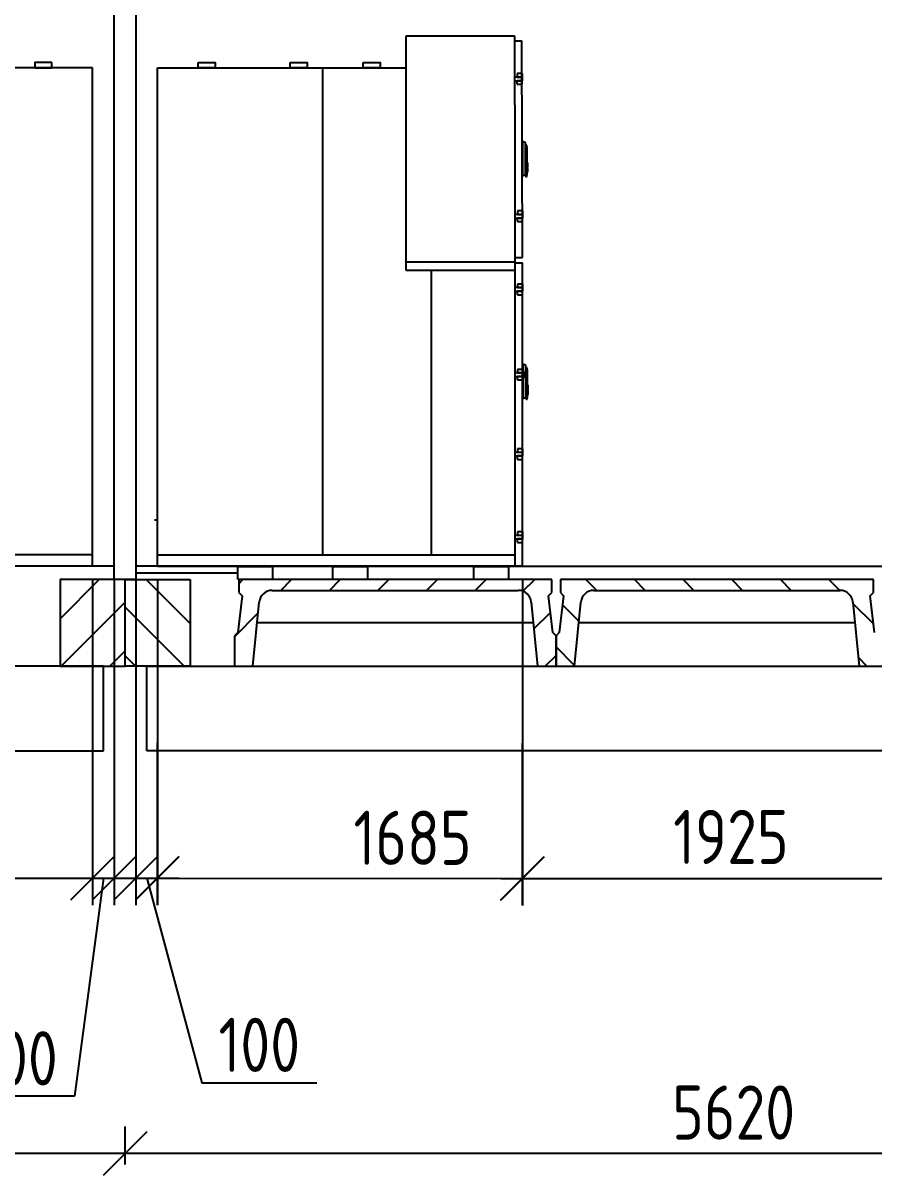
# Model space of a CAD drawing. Extents: x 16310088 to 16425637, y -218501 to -177893.
# Drawn here: x 16360998 to 16364926, y -206509 to -201179 of the extents above; entities that cross this region are included whole.
import ezdxf

# ---------------------------------------------------------------- set-up
doc = ezdxf.new("R2010")
doc.units = 0
doc.layers.get('0').update_dxf_attribs({"color": 250})
doc.layers.get('Defpoints').update_dxf_attribs({"color": 250})
for name, color, linetype in [('_Оформл_Штриховка', 252, 'Continuous'), ('Перегородка', 31, 'Continuous'), ('Пол', 100, 'Continuous')]:
    doc.layers.add(name, color=color, linetype=linetype)
doc.layers.add('CS_UNPLOTTED', color=254, linetype='Continuous', plot=False)
for name, color, linetype, lineweight in [('Балка', 21, 'Continuous', 40), ('Плита', 95, 'Continuous', 40), ('Размеры', 250, 'Continuous', 15), ('эл_оборудование', 7, 'Continuous', 18)]:
    doc.layers.add(name, color=color, linetype=linetype, lineweight=lineweight)
doc.styles.add('GOST 2.304', font='CS_Gost2304.shx')
doc.dimstyles.new('SPDS$0', dxfattribs={"dimscale": 5, "dimtxt": 2.5, "dimasz": 2, "dimexe": 1.25, "dimexo": 0.625, "dimgap": 0.5, "dimtad": 1, "dimdec": 0, "dimrnd": 0.001, "dimtxsty": 'GOST 2.304', "dimblk": 'ARCHTICK', "dimcen": 2.5, "dimdle": 1, "dimadec": 8, "dimazin": 2, "dimtfac": 0.75, "dimtdec": 0, "dimtmove": 1, "dimatfit": 3, "dimfxl": 1, "dimtolj": 1, "dimarcsym": 0})

# ---------------------------------------------------------------- blocks, each defined once
blk = doc.blocks.new('A$C428D04BD')
at = {"color": 0, "linetype": 'ByBlock', "lineweight": 25, "ltscale": 10}
for p, q in [((24.28404632769525, 1426.366471894725), (26.53403226099908, 2426.196865177772)), ((54.78395525179803, 2426.196865177772), (26.53403226099908, 2426.196865177772)), ((59.28398672305047, 2426.196865177772), (54.78395525179803, 2426.196865177772)), ((59.28398672305047, 2447.324308226875), (563.2839650269598, 2447.324308226875)), ((59.28398672305047, 2131.328675658151), (59.28398672305047, 2447.324308226875)), ((59.28398672305047, 2422.196916676185), (59.28398672305047, 2426.196865177772)), ((563.2839650269598, 2447.324308226875), (563.2839650269598, 2042.328689009591)), ((1709.283999111503, 2301.328680426523), (563.2839650269598, 2301.328652050695)), ((946.8865589872004, 53.82868577807675), (946.8865589872004, 2301.328680426523)), ((1709.28398672305, 1.328680426522623), (1709.283999111503, 2301.328680426523)), ((26.19390838779509, 2275.055393458897), (29.69389312900603, 2275.055393458897)), ((26.19390838779509, 2275.055393458897), (26.19390838779509, 2259.055420638615)), ((29.69389312900603, 2259.055420638615), (26.19390838779509, 2259.055420638615)), ((26.19390838779509, 2258.555397273594), (29.69389312900603, 2258.555397273594)), ((26.19390838779509, 2258.555397273594), (26.19390838779509, 2242.55539465099)), ((29.69389312900603, 2242.55539465099), (26.19390838779509, 2242.55539465099)), ((26.19390838779509, 2242.055401088292), (29.69389312900603, 2242.055401088292)), ((26.19390838779509, 2226.055398465687), (26.19390838779509, 2242.055401088292)), ((29.69389312900603, 2275.055393458897), (38.6939560715109, 2275.055393458897)), ((45.45983866788446, 2259.055420638615), (29.69389312900603, 2259.055420638615)), ((29.69389312900603, 2258.555397273594), (59.28398672305047, 2258.555397273594)), ((59.28398672305047, 2242.55539465099), (29.69389312900603, 2242.55539465099)), ((29.69389312900603, 2242.055401088292), (38.6939560715109, 2242.055401088292)), ((38.6939560715109, 2275.055393458897), (48.9598234090954, 2275.055393458897)), ((38.6939560715109, 2242.055401088292), (48.9598234090954, 2242.055401088292)), ((48.9598234090954, 2259.055420638615), (45.45983866788446, 2259.055420638615)), ((48.9598234090954, 2275.055393458897), (48.9598234090954, 2259.055420638615)), ((48.9598234090954, 2226.055398465687), (48.9598234090954, 2242.055401088292)), ((29.69389312900603, 2226.055398465687), (26.19390838779509, 2226.055398465687)), ((38.6939560715109, 2226.055398465687), (29.69389312900603, 2226.055398465687)), ((48.9598234090954, 2226.055398465687), (38.6939560715109, 2226.055398465687)), ((59.28398672305047, 2131.328675658151), (59.28398672305047, 681.016746670648)), ((563.2839650269598, 2042.328689009591), (563.2839634008706, 1368.070837498351)), ((4.649013759568333, 1939.373688510124), (4.649013759568333, 1944.083464466064)), ((4.649013759568333, 1936.919966450398), (4.649013759568333, 1807.529328128759)), ((23.64382195658982, 1962.874477467005), (12.14894700236618, 1958.83112188286)), ((12.14894700236618, 1956.825395783846), (12.14894700236618, 1809.936856588785)), ((25.64892220683396, 1962.981125077669), (23.64906716533005, 1962.876310309832)), ((23.64906716533005, 1960.876932105486), (23.64906716533005, 1901.631125918095)), ((23.64906716533005, 1901.631125918095), (23.64906716533005, 1805.885320267145)), ((1.648992778733372, 1857.331124803488), (1.648992778733372, 1844.331124535267)), ((1.709551097825169, 1844.331124535267), (1.648992778733372, 1844.331124535267)), ((1.648992778733372, 1841.331125906174), (1.709551097825169, 1841.331125906174)), ((1.648992778733372, 1841.331125906174), (1.648992778733372, 1828.331125637953)), ((1.709551097825169, 1841.331125906174), (1.709551097825169, 1844.331124535267)), ((8.648962261155246, 1809.912426135008), (8.648962261155246, 1816.754651925032)), ((24.76717867515981, 1641.056883373007), (28.26716341637075, 1641.056883373007)), ((24.76717867515981, 1641.056883373007), (24.76717867515981, 1625.056910552725)), ((28.26716341637075, 1625.056910552725), (24.76717867515981, 1625.056910552725)), ((24.76717867515981, 1624.556887187704), (28.26716341637075, 1624.556887187704)), ((24.76717867515981, 1624.556887187704), (24.76717867515981, 1608.556884565099)), ((28.26716341637075, 1608.556884565099), (24.76717867515981, 1608.556884565099)), ((24.76717867515981, 1608.056891002401), (28.26716341637075, 1608.056891002401)), ((24.76717867515981, 1592.056888379797), (24.76717867515981, 1608.056891002401)), ((28.26716341637075, 1641.056883373007), (37.26722635887564, 1641.056883373007)), ((44.03310895524918, 1625.056910552725), (28.26716341637075, 1625.056910552725)), ((28.26716341637075, 1624.556887187704), (59.28398672305047, 1624.556887187704)), ((59.28398672305047, 1608.556884565099), (28.26716341637075, 1608.556884565099)), ((28.26716341637075, 1608.056891002401), (37.26722635887564, 1608.056891002401)), ((37.26722635887564, 1641.056883373007), (47.53309369646013, 1641.056883373007)), ((37.26722635887564, 1608.056891002401), (47.53309369646013, 1608.056891002401)), ((47.53309369646013, 1625.056910552725), (44.03310895524918, 1625.056910552725)), ((47.53309369646013, 1641.056883373007), (47.53309369646013, 1625.056910552725)), ((47.53309369646013, 1592.056888379797), (47.53309369646013, 1608.056891002401)), ((28.26716341637075, 1592.056888379797), (24.76717867515981, 1592.056888379797)), ((37.26722635887564, 1592.056888379797), (28.26716341637075, 1592.056888379797)), ((47.53309369646013, 1592.056888379797), (37.26722635887564, 1592.056888379797)), ((62.7840572949499, 1401.672709495469), (24.28398672305048, 1401.672709495469)), ((24.28398672305048, 1.328680426522623), (24.28398672305048, 1401.672709495469)), ((62.7840572949499, 1426.366471894725), (24.28404632769525, 1426.366471894725)), ((563.2839634940027, 1406.172711164399), (59.28398672305047, 1406.172711164399)), ((563.2839634008706, 1368.070837498351), (59.28398672305047, 1368.070837498351)), ((443.9081357214599, 53.82868996326578), (443.9081410747021, 1368.070837498351)), ((24.28398672305048, 1303.672689706727), (27.78397146426141, 1303.672689706727)), ((24.28398672305048, 1303.672689706727), (24.28398672305048, 1287.672716886445)), ((27.78397146426141, 1287.672716886445), (24.28398672305048, 1287.672716886445)), ((24.28398672305048, 1287.172693521424), (27.78397146426141, 1287.172693521424)), ((24.28398672305048, 1287.172693521424), (24.28398672305048, 1271.17269089882)), ((27.78397146426141, 1303.672689706727), (36.7840344067663, 1303.672689706727)), ((43.54991700313985, 1287.672716886445), (27.78397146426141, 1287.672716886445)), ((27.78397146426141, 1287.172693521424), (59.28398672305047, 1287.172693521424)), ((36.7840344067663, 1303.672689706727), (47.04990174435078, 1303.672689706727)), ((47.04990174435078, 1287.672716886445), (43.54991700313985, 1287.672716886445)), ((47.04990174435078, 1303.672689706727), (47.04990174435078, 1287.672716886445)), ((27.78397146426141, 1271.17269089882), (24.28398672305048, 1271.17269089882)), ((24.28398672305048, 1270.672697336122), (27.78397146426141, 1270.672697336122)), ((24.28398672305048, 1254.672694713517), (24.28398672305048, 1270.672697336122)), ((27.78397146426141, 1254.672694713517), (24.28398672305048, 1254.672694713517)), ((59.28398672305047, 1271.17269089882), (27.78397146426141, 1271.17269089882)), ((27.78397146426141, 1270.672697336122), (36.7840344067663, 1270.672697336122)), ((36.7840344067663, 1254.672694713517), (27.78397146426141, 1254.672694713517)), ((36.7840344067663, 1270.672697336122), (47.04990174435078, 1270.672697336122)), ((47.04990174435078, 1254.672694713517), (36.7840344067663, 1254.672694713517)), ((47.04990174435078, 1254.672694713517), (47.04990174435078, 1270.672697336122)), ((2.998350087553261, 911.6859769619183), (2.998350087553261, 916.3957529178588)), ((2.998350087553261, 909.2322549021918), (2.998350087553261, 779.8416165805537)), ((21.99315828457475, 935.1867659187993), (10.49828333035111, 931.1434103346544)), ((10.49828333035111, 929.1376842356402), (10.49828333035111, 782.2491450405797)), ((23.99825853481889, 935.2934135294637), (21.99840349331498, 935.1885987616259)), ((21.99840349331498, 933.1892205572805), (21.99840349331498, 895.9434142506798)), ((23.7840229626745, 909.9909131756866), (27.28400770388544, 909.9909131756866)), ((23.7840229626745, 909.9909131756866), (23.7840229626745, 893.9909105530822)), ((27.28400770388544, 909.9909131756866), (43.04995324276386, 909.9909131756866)), ((43.04995324276386, 909.9909131756866), (46.54993798397481, 909.9909131756866)), ((46.54993798397481, 909.9909131756866), (46.54993798397481, 893.9909105530822)), ((12.9983405508101, 875.4434136844355), (12.9983405508101, 894.4434149361331)), ((14.49823183193803, 873.9434143698891), (14.49823183193803, 895.9434142506798)), ((21.99840349331498, 873.9434143698891), (21.99840349331498, 778.1976087189397)), ((27.28400770388544, 893.9909105530822), (23.7840229626745, 893.9909105530822)), ((23.7840229626745, 893.4909169903839), (27.28400770388544, 893.4909169903839)), ((23.7840229626745, 893.4909169903839), (23.7840229626745, 877.4909143677795)), ((27.28400770388544, 877.4909143677795), (23.7840229626745, 877.4909143677795)), ((23.7840229626745, 876.9909208050811), (27.28400770388544, 876.9909208050811)), ((23.7840229626745, 860.9909181824768), (23.7840229626745, 876.9909208050811)), ((27.28400770388544, 860.9909181824768), (23.7840229626745, 860.9909181824768)), ((43.04995324276386, 893.9909105530822), (27.28400770388544, 893.9909105530822)), ((27.28400770388544, 893.4909169903839), (59.28398672305047, 893.4909169903839)), ((59.28398672305047, 877.4909143677795), (27.28400770388544, 877.4909143677795)), ((27.28400770388544, 876.9909208050811), (43.04995324276386, 876.9909208050811)), ((43.04995324276386, 860.9909181824768), (27.28400770388544, 860.9909181824768)), ((46.54993798397481, 893.9909105530822), (43.04995324276386, 893.9909105530822)), ((43.04995324276386, 876.9909208050811), (46.54993798397481, 876.9909208050811)), ((46.54993798397481, 860.9909181824768), (43.04995324276386, 860.9909181824768)), ((46.54993798397481, 860.9909181824768), (46.54993798397481, 876.9909208050811)), ((59.28398672305047, 893.4909169903839), (59.28398672305047, 1.328680426522623)), ((-0.0016708932816982, 829.6434132552821), (-0.0016708932816982, 816.6434129870613)), ((0.0588874258100987, 816.6434129870613), (-0.0016708932816982, 816.6434129870613)), ((-0.0016708932816982, 813.643414357968), (0.0588874258100987, 813.643414357968)), ((-0.0016708932816982, 813.643414357968), (-0.0016708932816982, 800.6434140897471)), ((0.0588874258100987, 813.643414357968), (0.0588874258100987, 816.6434129870613)), ((6.998298589140176, 782.2247145868022), (6.998298589140176, 789.0669403768262)), ((59.28398672305047, 656.6372250622952), (59.28398672305047, 63.32865706150186)), ((24.28398672305048, 543.4673193252528), (27.78397146426141, 543.4673193252528)), ((24.28398672305048, 543.4673193252528), (24.28398672305048, 527.4673465049708)), ((27.78397146426141, 543.4673193252528), (43.54991700313985, 543.4673193252528)), ((43.54991700313985, 543.4673193252528), (47.04990174435078, 543.4673193252528)), ((47.04990174435078, 543.4673193252528), (47.04990174435078, 527.4673465049708)), ((27.78397146426141, 527.4673465049708), (24.28398672305048, 527.4673465049708)), ((24.28398672305048, 526.96732313995), (27.78397146426141, 526.96732313995)), ((24.28398672305048, 526.96732313995), (24.28398672305048, 510.9673503196681)), ((27.78397146426141, 510.9673503196681), (24.28398672305048, 510.9673503196681)), ((24.28398672305048, 510.4673269546474), (27.78397146426141, 510.4673269546474)), ((24.28398672305048, 494.4673541343654), (24.28398672305048, 510.4673269546474)), ((27.78397146426141, 494.4673541343654), (24.28398672305048, 494.4673541343654)), ((43.54991700313985, 527.4673465049708), (27.78397146426141, 527.4673465049708)), ((27.78397146426141, 526.96732313995), (59.28398672305047, 526.96732313995)), ((59.28398672305047, 510.9673503196681), (27.78397146426141, 510.9673503196681)), ((27.78397146426141, 510.4673269546474), (43.54991700313985, 510.4673269546474)), ((43.54991700313985, 494.4673541343654), (27.78397146426141, 494.4673541343654)), ((47.04990174435078, 527.4673465049708), (43.54991700313985, 527.4673465049708)), ((43.54991700313985, 510.4673269546474), (47.04990174435078, 510.4673269546474)), ((47.04990174435078, 494.4673541343654), (43.54991700313985, 494.4673541343654)), ((47.04990174435078, 494.4673541343654), (47.04990174435078, 510.4673269546474)), ((24.28398672305048, 160.1914000517572), (27.78397146426141, 160.1914000517572)), ((24.28398672305048, 160.1914000517572), (24.28398672305048, 144.1913676268304)), ((27.78397146426141, 160.1914000517572), (45.29990937374532, 160.1914000517572)), ((43.54991700313985, 160.1914000517572), (47.04990174435078, 160.1914000517572)), ((47.04990174435078, 160.1914000517572), (47.04990174435078, 144.1913676268304)), ((27.78397146426141, 144.1913676268304), (24.28398672305048, 144.1913676268304)), ((24.28398672305048, 143.6914038664545), (27.78397146426141, 143.6914038664545)), ((24.28398672305048, 143.6914038664545), (24.28398672305048, 127.6913714415277)), ((27.78397146426141, 127.6913714415277), (24.28398672305048, 127.6913714415277)), ((24.28398672305048, 127.1914076811517), (27.78397146426141, 127.1914076811517)), ((24.28398672305048, 111.191375256225), (24.28398672305048, 127.1914076811517)), ((27.78397146426141, 111.191375256225), (24.28398672305048, 111.191375256225)), ((43.54991700313985, 144.1913676268304), (27.78397146426141, 144.1913676268304)), ((27.78397146426141, 143.6914038664545), (59.28398672305047, 143.6914038664545)), ((59.28398672305047, 127.6913714415277), (27.78397146426141, 127.6913714415277)), ((27.78397146426141, 127.1914076811517), (43.54991700313985, 127.1914076811517)), ((43.54991700313985, 111.191375256225), (27.78397146426141, 111.191375256225)), ((47.04990174435078, 144.1913676268304), (43.54991700313985, 144.1913676268304)), ((43.54991700313985, 127.1914076811517), (47.04990174435078, 127.1914076811517)), ((47.04990174435078, 111.191375256225), (43.54991700313985, 111.191375256225)), ((47.04990174435078, 111.191375256225), (47.04990174435078, 127.1914076811517)), ((878.2006701380014, 53.82868996326578), (59.28398672305047, 53.82868996326578)), ((1048.783971225843, 53.82868996326578), (878.2006701380014, 53.82868996326578)), ((1709.283987006173, 53.82868996326578), (1048.783971225843, 53.82868996326578)), ((1068.570686547086, 1.328680426522623), (24.28398672305048, 1.328680426522623)), ((1709.28398672305, 1.328680426522623), (1048.783971225843, 1.328680426522623))]:
    blk.add_line(p, q, dxfattribs=at)
at = {"color": 252, "lineweight": 25, "ltscale": 15}
blk.add_line((24.28398672118783, -0.0163744087330997), (1044.28398672305, -0.0163744087330997), dxfattribs=at)
at = {"color": 0, "linetype": 'ByBlock', "lineweight": 25, "ltscale": 10}
for points in [[(759.5563367679715, 2326.354387216561), (681.1927085388452, 2326.354387216561), (681.1927085388452, 2301.328675353725), (759.5563367679715, 2301.328675353725)], [(1096.435515511781, 2326.354387216561), (1018.071887280792, 2326.354387216561), (1018.071887280792, 2301.328675353725), (1096.435515511781, 2301.328675353725)], [(1521.138904830441, 2326.354387216561), (1442.775276599452, 2326.354387216561), (1442.775276599452, 2301.328675353725), (1521.138904830441, 2301.328675353725)]]:
    blk.add_lwpolyline(points, close=True, dxfattribs=at)
for points in [[(7.930368663743137, 1817.612459620897), (9.76499962992966, 1819.447030982439), (11.68522286601364, 1821.367388328974), (12.14894700236618, 1821.831127366488)], [(6.279704991728067, 789.9247480726918), (8.114335957914589, 791.7593194342336), (10.03455919399857, 793.6796767807683), (10.49828333035111, 794.1434158182818)]]:
    blk.add_lwpolyline(points, dxfattribs=at)
for points in [[(26.69387214817107, 2258.555397273594), (26.69387214817107, 2259.055420638615)], [(26.69387214817107, 2242.055401088292), (26.69387214817107, 2242.55539465099)], [(48.45985964871942, 2259.055420638615), (48.45985964871942, 2258.555397273594)], [(48.45985964871942, 2242.55539465099), (48.45985964871942, 2242.055401088292)], [(4.649013759568333, 1936.919966450398), (4.649013759568333, 1938.05932041115)], [(23.64382195658982, 1962.874477467005), (23.64906716533005, 1962.876310309832)], [(8.148998500779271, 1800.831122061674), (5.148977519944309, 1800.831122061674)], [(12.14894700236618, 1810.081122180883), (8.648962261155246, 1810.081122180883)], [(23.64382195658982, 1803.887774905626), (12.14894700236618, 1807.93112303919)], [(23.64382195658982, 1803.887774905626), (23.64906716533005, 1803.8859420628)], [(25.64892220683396, 1803.781127294962), (23.64906716533005, 1803.8859420628)], [(25.26714243553579, 1624.556887187704), (25.26714243553579, 1625.056910552725)], [(25.26714243553579, 1608.056891002401), (25.26714243553579, 1608.556884565099)], [(47.03312993608414, 1625.056910552725), (47.03312993608414, 1624.556887187704)], [(47.03312993608414, 1608.556884565099), (47.03312993608414, 1608.056891002401)], [(24.78395048342645, 1287.172693521424), (24.78395048342645, 1287.672716886445)], [(46.54993798397481, 1287.672716886445), (46.54993798397481, 1287.172693521424)], [(24.78395048342645, 1270.672697336122), (24.78395048342645, 1271.17269089882)], [(46.54993798397481, 1271.17269089882), (46.54993798397481, 1270.672697336122)], [(2.998350087553261, 909.2322549021918), (2.998350087553261, 910.3716088629443)], [(21.99315828457475, 935.1867659187993), (21.99840349331498, 935.1885987616259)], [(12.9983405508101, 894.4434149361331), (14.49823183193803, 895.9434142506798)], [(14.49823183193803, 873.9434143698891), (12.9983405508101, 875.4434136844355)], [(14.49823183193803, 895.9434142506798), (23.99825853481889, 895.9434142506798)], [(23.99825853481889, 873.9434143698891), (14.49823183193803, 873.9434143698891)], [(24.28398672305048, 893.4909169903839), (24.28398672305048, 893.9909105530822)], [(24.28398672305048, 876.9909208050811), (24.28398672305048, 877.4909143677795)], [(46.04997422359882, 893.9909105530822), (46.04997422359882, 893.4909169903839)], [(46.04997422359882, 877.4909143677795), (46.04997422359882, 876.9909208050811)], [(6.4983348287642, 773.1434105134684), (3.498313847929239, 773.1434105134684)], [(10.49828333035111, 782.3934106326777), (6.998298589140176, 782.3934106326777)], [(21.99315828457475, 776.2000633574208), (10.49828333035111, 780.2434114909848)], [(21.99315828457475, 776.2000633574208), (21.99840349331498, 776.1982305145938)], [(23.99825853481889, 776.0934157467565), (21.99840349331498, 776.1982305145938)], [(24.78395048342645, 526.96732313995), (24.78395048342645, 527.4673465049708)], [(24.78395048342645, 510.4673269546474), (24.78395048342645, 510.9673503196681)], [(46.54993798397481, 527.4673465049708), (46.54993798397481, 526.96732313995)], [(46.54993798397481, 510.9673503196681), (46.54993798397481, 510.4673269546474)], [(24.78395048342645, 143.6914038664545), (24.78395048342645, 144.1913676268304)], [(24.78395048342645, 127.1914076811517), (24.78395048342645, 127.6913714415277)], [(46.54993798397481, 144.1913676268304), (46.54993798397481, 143.6914038664545)], [(46.54993798397481, 127.6913714415277), (46.54993798397481, 127.1914076811517)]]:
    blk.add_open_spline(points, degree=1, dxfattribs=at)
for points, knots in [([(4.649013759568333, 1944.083464466064), (5.312451081350445, 1944.50356904554), (7.296964643523098, 1945.759606919921), (10.06037064641714, 1946.580185495084), (11.7106205932796, 1946.48456011634), (12.14894700236618, 1946.459160855476)], [0, 0, 0, 0, 0.4082288545994011, 0.8428184035422928, 1, 1, 1, 1]), ([(4.649013759568333, 1938.05932041115), (4.649013759568333, 1938.108246891672), (4.649013759568333, 1938.573570924229), (4.649013759568333, 1938.995828866086), (4.649013759568333, 1939.373688510124)], [0, 0, 0, 0, 0.105144967984115, 1, 1, 1, 1]), ([(12.14894700236618, 1958.83112188286), (12.14894700236618, 1958.823800088867), (12.14894700236618, 1958.809195568639), (12.14894700236618, 1958.688334776205), (12.14894700236618, 1958.502325006499), (12.14894700236618, 1958.175523125566), (12.14894700236618, 1957.620874195156), (12.14894700236618, 1957.102426624682), (12.14894700236618, 1956.825395783846)], [0, 0, 0, 0, 0.1251630685021037, 0.2496582895712852, 0.3736030864999687, 0.4981030809636861, 0.7318129480922816, 1, 1, 1, 1]), ([(23.64382195658982, 1962.874477467005), (23.61587104387581, 1962.832553144399), (23.56132735870779, 1962.750741614116), (23.55946508422494, 1962.280444335192), (23.61701220646501, 1961.64020073571), (23.6383551415056, 1961.131998815632), (23.64906716533005, 1960.876932105486)], [0, 0, 0, 0, 0.2572976485616652, 0.5020931298381726, 0.750100378797126, 1, 1, 1, 1]), ([(1.648992778733372, 1863.981125614111), (1.672545850276947, 1864.264953102073), (1.721470022574067, 1864.854516359599), (2.124281959608197, 1865.686008085642), (2.796937100589275, 1866.411634366377), (3.71103261038661, 1866.911635717173), (4.408906910568475, 1866.957619192195), (4.649013759568333, 1866.979645302956)], [0, 0, 0, 0, 0.1774028069720689, 0.3684991102733851, 0.5654296884101815, 0.7918405726792905, 1, 1, 1, 1]), ([(1.648992778733372, 1863.981125614111), (1.648992778733372, 1863.881168859254), (1.648992778733372, 1863.681257495628), (1.648992778733372, 1862.143429284013), (1.648992778733372, 1859.94531214374), (1.648992778733372, 1858.202520954742), (1.648992778733372, 1857.331124803488)], [0, 0, 0, 0, 0.2500029013941995, 0.5000004350550837, 0.7500000577991579, 1, 1, 1, 1]), ([(1.648992778733372, 1828.331125637953), (1.648992778733372, 1827.459728824673), (1.648992778733372, 1825.716936925106), (1.648992778733372, 1823.518819425022), (1.648992778733372, 1821.980990660057), (1.648992778733372, 1821.781080815621), (1.648992778733372, 1821.68112482733)], [0, 0, 0, 0, 0.2500000829666785, 0.4999996704593896, 0.7499971688692053, 1, 1, 1, 1]), ([(4.649013759568333, 1818.682608863775), (4.461982240900396, 1818.696791379043), (3.876411482691763, 1818.726324322488), (3.036563351750373, 1819.096906679944), (2.286972288042306, 1819.741945691261), (1.751396302133798, 1820.642356029624), (1.68222502246499, 1821.344021022494), (1.648992778733372, 1821.68112482733)], [0, 0, 0, 0, 0.1754118820463046, 0.3652687205542445, 0.5619833628504035, 0.7895618614827729, 1, 1, 1, 1]), ([(7.930368663743137, 1817.612444719736), (7.953941686078906, 1817.634144644427), (8.001305561512707, 1817.677745018678), (8.085826816037299, 1817.71569358863), (8.169371604919432, 1817.721906444844), (8.251040078699587, 1817.701492154156), (8.350840883329509, 1817.638923104328), (8.484616911038756, 1817.477562506014), (8.615516519173978, 1817.170891909307), (8.636650905013084, 1816.907869606657), (8.648962261155246, 1816.754651925032)], [0, 0, 0, 0, 0.0655999653771774, 0.1318061277347508, 0.1791931740676674, 0.2264362028519796, 0.2945866939434092, 0.4124920436772125, 0.6577605545511666, 1, 1, 1, 1]), ([(4.649013759568333, 1807.529328128759), (4.649013759568333, 1807.017772460153), (4.649013759568333, 1806.426836282975), (4.649013759568333, 1805.882445020543), (4.649013759568333, 1805.809316894476)], [0, 0, 0, 0, 0.8656699122222828, 1, 1, 1, 1]), ([(4.649013759568333, 1801.331123074953), (4.649013759568333, 1801.388591100986), (4.649013759568333, 1801.503528154251), (4.649013759568333, 1802.429700860026), (4.649013759568333, 1803.828168942738), (4.649013759568333, 1805.148935224541), (4.649013759568333, 1805.809324345057)], [0, 0, 0, 0, 0.2499989517575775, 0.5000022591880305, 0.7499988659121491, 1, 1, 1, 1]), ([(5.325884105637669, 1800.863502284948), (5.286736629903316, 1800.851795349968), (5.203199092298746, 1800.826813700871), (5.063349263742566, 1800.831728888239), (4.918771967291831, 1800.877892704069), (4.789158744737505, 1800.97151045542), (4.696445573121308, 1801.100879469479), (4.654053330421447, 1801.227044147585), (4.650308208540081, 1801.304389694589), (4.649013759568333, 1801.331123074953)], [0, 0, 0, 0, 0.1266898556641486, 0.2703458694870771, 0.4280479771137871, 0.5936025051448846, 0.7591501139326907, 0.9167536869893532, 0.9999999999999998, 0.9999999999999998, 0.9999999999999998, 0.9999999999999998]), ([(8.648962261155246, 1801.331123074953), (8.64766768924892, 1801.304386573378), (8.64392220415175, 1801.227031995979), (8.601535316556692, 1801.100986282661), (8.508802738040684, 1800.971105831035), (8.37924138829112, 1800.879395570431), (8.25447066128254, 1800.833891520247), (8.178114412352443, 1800.835389416898), (8.152574779465793, 1800.835890433256)], [0, 0, 0, 0, 0.1029115867404578, 0.2977458465731128, 0.5023930019334286, 0.7070620716112597, 0.9020181428321384, 1, 1, 1, 1]), ([(8.648962261155246, 1809.912426135008), (8.648962261155246, 1808.716564447328), (8.648962261155246, 1806.324836563581), (8.648962261155246, 1803.565767663909), (8.648962261155246, 1801.688920750428), (8.648962261155246, 1801.450389502977), (8.648962261155246, 1801.331123074953)], [0, 0, 0, 0, 0.2499996462448888, 0.5000002349854678, 0.7499984315540567, 1, 1, 1, 1]), ([(12.14894700236618, 1809.936856588785), (12.14894700236618, 1809.659860032436), (12.14894700236618, 1809.1414278335), (12.14894700236618, 1808.58689485662), (12.14894700236618, 1808.260073667974), (12.14894700236618, 1808.074043977947), (12.14894700236618, 1807.953001045942), (12.14894700236618, 1807.938431990304), (12.14894700236618, 1807.93112303919)], [0, 0, 0, 0, 0.2681609572468011, 0.5018953179840661, 0.6262021153912376, 0.7503172448161917, 0.8747400593030557, 0.9999999999999998, 0.9999999999999998, 0.9999999999999998, 0.9999999999999998]), ([(23.64906716533005, 1805.885320267145), (23.63849592022598, 1805.630658152833), (23.61743339523673, 1805.123260271357), (23.56695285066962, 1804.576185038517), (23.56261255778372, 1804.240166065923), (23.57596517540514, 1803.981101159734), (23.61708970367908, 1803.924540885608), (23.64382195658982, 1803.887774905626)], [0, 0, 0, 0, 0.2495680162073357, 0.4972482186430386, 0.627912784868026, 0.7581314568373881, 1, 1, 1, 1]), ([(2.998350087553261, 916.3957529178588), (3.661787409335373, 916.8158574973347), (5.646300971508026, 918.071895371686), (8.40970697440207, 918.8924739468492), (10.05995692126453, 918.796848568134), (10.49828333035111, 918.7714493072708)], [0, 0, 0, 0, 0.4082288545994011, 0.8428184035422928, 1, 1, 1, 1]), ([(2.998350087553261, 910.3716088629443), (2.998350087553261, 910.4205353434663), (2.998350087553261, 910.8858593760233), (2.998350087553261, 911.3081173178508), (2.998350087553261, 911.6859769619183)], [0, 0, 0, 0, 0.105144967984115, 1, 1, 1, 1]), ([(10.49828333035111, 931.1434103346544), (10.49828333035111, 931.1360885406613), (10.49828333035111, 931.1214840204049), (10.49828333035111, 931.0006232279703), (10.49828333035111, 930.814613458264), (10.49828333035111, 930.4878115773317), (10.49828333035111, 929.9331626469502), (10.49828333035111, 929.4147150764766), (10.49828333035111, 929.1376842356402)], [0, 0, 0, 0, 0.1251630685021037, 0.2496582895712852, 0.3736030864999687, 0.4981030809636861, 0.7318129480922816, 1, 1, 1, 1]), ([(21.99315828457475, 935.1867659187993), (21.9652073699981, 935.1448415961639), (21.91066368669272, 935.0630300658813), (21.90880141220987, 934.5927327869575), (21.96634853444994, 933.9524891875044), (21.98769146762789, 933.4442872673973), (21.99840349331498, 933.1892205572805)], [0, 0, 0, 0, 0.2572976485616652, 0.5020931298381726, 0.750100378797126, 1, 1, 1, 1]), ([(-0.0016708932816982, 836.2934140659053), (0.0218821782618761, 836.5772415538376), (0.0708063505589962, 837.1668048113933), (0.4736182857304812, 837.9982965374365), (1.146273426711559, 838.7239228181717), (2.060368936508893, 839.2239241689676), (2.758243238553404, 839.2699076439602), (2.998350087553261, 839.2919337547501)], [0, 0, 0, 0, 0.1774028069720689, 0.3684991102733851, 0.5654296884101815, 0.7918405726792905, 1, 1, 1, 1]), ([(-0.0016708932816982, 836.2934140659053), (-0.0016708932816982, 836.1934573110193), (-0.0016708932816982, 835.9935459474217), (-0.0016708932816982, 834.4557177358073), (-0.0016708932816982, 832.2576005955342), (-0.0016708932816982, 830.5148094065372), (-0.0016708932816982, 829.6434132552821)], [0, 0, 0, 0, 0.2500029013941995, 0.5000004350550837, 0.7500000577991579, 1, 1, 1, 1]), ([(-0.0016708932816982, 800.6434140897471), (-0.0016708932816982, 799.7720172764384), (-0.0016708932816982, 798.0292253768712), (-0.0016708932816982, 795.8311078767874), (-0.0016708932816982, 794.293279111851), (-0.0016708932816982, 794.0933692674154), (-0.0016708932816982, 793.9934132791242)], [0, 0, 0, 0, 0.2500000829666785, 0.4999996704593896, 0.7499971688692053, 1, 1, 1, 1]), ([(2.998350087553261, 790.9948973155698), (2.811318568885326, 791.0090798308082), (2.225747810676693, 791.0386127742822), (1.385899679735302, 791.4091951317386), (0.636308616027236, 792.0542341430556), (0.1007326282560825, 792.9546444814187), (0.0315613504499197, 793.6563094742888), (-0.0016708932816982, 793.9934132791242)], [0, 0, 0, 0, 0.1754118820463046, 0.3652687205542445, 0.5619833628504035, 0.7895618614827729, 1, 1, 1, 1]), ([(2.998350087553261, 779.8416165805537), (2.998350087553261, 779.3300609119468), (2.998350087553261, 778.7391247347405), (2.998350087553261, 778.1947334723371), (2.998350087553261, 778.1216053462705)], [0, 0, 0, 0, 0.8656699122222828, 1, 1, 1, 1]), ([(2.998350087553261, 773.6434115267474), (2.998350087553261, 773.7008795527508), (2.998350087553261, 773.8158166060457), (2.998350087553261, 774.7419893117913), (2.998350087553261, 776.1404573945327), (2.998350087553261, 777.461223676335), (2.998350087553261, 778.1216127968511)], [0, 0, 0, 0, 0.2499989517575775, 0.5000022591880305, 0.7499988659121491, 1, 1, 1, 1]), ([(3.675220433622598, 773.1757907367427), (3.636072957888245, 773.1640838017629), (3.552535420283675, 773.1391021526651), (3.412685591727495, 773.1440173400041), (3.268108293414115, 773.1901811558637), (3.138495072722434, 773.2837989072141), (3.045781901106238, 773.4131679212732), (3.003389656543732, 773.5393325993791), (2.999644534662365, 773.6166781463834), (2.998350087553261, 773.6434115267474)], [0, 0, 0, 0, 0.1266898556641486, 0.2703458694870771, 0.4280479771137871, 0.5936025051448846, 0.7591501139326907, 0.9167536869893532, 0.9999999999999998, 0.9999999999999998, 0.9999999999999998, 0.9999999999999998]), ([(6.279704991728067, 789.9247331715304), (6.303278012201189, 789.9464330961928), (6.350641889497638, 789.9900334704726), (6.435163144022226, 790.0279820404248), (6.518707932904363, 790.0341948966379), (6.600376406684518, 790.0137806059502), (6.700177209451794, 789.9512115561228), (6.833953239023685, 789.789850957779), (6.964852847158908, 789.4831803611014), (6.985987232998013, 789.2201580584514), (6.998298589140176, 789.0669403768262)], [0, 0, 0, 0, 0.0655999653771774, 0.1318061277347508, 0.1791931740676674, 0.2264362028519796, 0.2945866939434092, 0.4124920436772125, 0.6577605545511666, 1, 1, 1, 1]), ([(6.998298589140176, 773.6434115267474), (6.997004015371203, 773.6166750251433), (6.993258532136678, 773.5393204477731), (6.950871644541621, 773.4132747344555), (6.858139064162969, 773.2833942828001), (6.728577716276049, 773.1916840222258), (6.603806987404822, 773.146179972042), (6.527450740337371, 773.147677868692), (6.501911107450723, 773.1481788850507)], [0, 0, 0, 0, 0.1029115867404578, 0.2977458465731128, 0.5023930019334286, 0.7070620716112597, 0.9020181428321384, 1, 1, 1, 1]), ([(6.998298589140176, 782.2247145868022), (6.998298589140176, 781.0288528991223), (6.998298589140176, 778.6371250153751), (6.998298589140176, 775.8780561157038), (6.998298589140176, 774.0012092022224), (6.998298589140176, 773.7626779547717), (6.998298589140176, 773.6434115267474)], [0, 0, 0, 0, 0.2499996462448888, 0.5000002349854678, 0.7499984315540567, 1, 1, 1, 1]), ([(10.49828333035111, 782.2491450405797), (10.49828333035111, 781.9721484842302), (10.49828333035111, 781.4537162852939), (10.49828333035111, 780.8991833084146), (10.49828333035111, 780.5723621197394), (10.49828333035111, 780.3863324297419), (10.49828333035111, 780.2652894977364), (10.49828333035111, 780.250720442069), (10.49828333035111, 780.2434114909848)], [0, 0, 0, 0, 0.2681609572468011, 0.5018953179840661, 0.6262021153912376, 0.7503172448161917, 0.8747400593030557, 0.9999999999999998, 0.9999999999999998, 0.9999999999999998, 0.9999999999999998]), ([(21.99840349331498, 778.1976087189397), (21.98783224821091, 777.9429466046277), (21.96676972135902, 777.4355487231514), (21.9162891767919, 776.8884734903113), (21.91194888390601, 776.5524545176885), (21.92530150339007, 776.2933896115284), (21.96642603166401, 776.236829337402), (21.99315828457475, 776.2000633574208)], [0, 0, 0, 0, 0.2495680162073357, 0.4972482186430386, 0.627912784868026, 0.7581314568373881, 1, 1, 1, 1])]:
    blk.add_open_spline(points, degree=3, knots=knots, dxfattribs=at)
at = {"layer": 'Балка', "color": 252, "lineweight": 25, "ltscale": 100}
for p, q in [((119.2839867230504, -0.0163744087330997), (279.2839867230505, -0.0163744087330997)), ((769.2839867230504, -0.0163744087330997), (929.2839867230504, -0.0163744087330997)), ((1179.28398672305, -0.0163744087330997), (1339.28398672305, -0.0163744087330997))]:
    blk.add_line(p, q, dxfattribs=at)
blk = doc.blocks.new('_Oblique')
at = {"color": 0, "linetype": 'ByBlock', "lineweight": -2}
blk.add_line((-0.5, -0.5), (0.5, 0.5), dxfattribs=at)
blk = doc.blocks.new('*D60')
at = {"color": 0, "lineweight": -2, "ltscale": 100, "transparency": 16777216}
for p, q in [((16363303.40674201, -203749.7345918399), (16363303.33011471, -205252.3812718873)), ((16365228.40668027, -203749.8327569923), (16365228.33005297, -205252.4794370397)), ((16363203.3364892, -205127.3761725612), (16365328.3364272, -205127.4845366908))]:
    blk.add_line(p, q, dxfattribs=at)
at = {"layer": 'Defpoints', "color": 0, "lineweight": -3, "ltscale": 100, "transparency": 16777216}
for p in [(16363303.40992919, -203687.2345919212), (16365228.40986745, -203687.3327570736), (16365228.33642733, -205127.4794372022)]:
    blk.add_point(p, dxfattribs=at)
at = {"color": 0, "lineweight": -2, "ltscale": 100, "transparency": 16777216, "xscale": 200, "yscale": 200, "zscale": 200}
for p, rotation in [((16363303.33648907, -205127.3812720498), 179.9970782082574), ((16365228.33642733, -205127.4794372022), 359.9970782082575)]:
    blk.add_blockref('_Oblique', p, dxfattribs=dict(at, rotation=rotation))
at = {"color": 0, "ltscale": 100, "transparency": 16777216, "insert": (16364265.84624498, -204935.5135241669), "char_height": 250, "attachment_point": 5, "rotation": 359.99707820825745, "style": 'GOST 2.304'}
blk.add_mtext('\\A1;1925', dxfattribs=at)
blk = doc.blocks.new('*D61')
at = {"color": 0, "lineweight": -2, "ltscale": 100, "transparency": 16777216}
for p, q in [((16361518.41566042, -203748.398706793), (16361518.55345023, -205251.0188328506)), ((16361618.41566055, -203748.3895368231), (16361618.55345036, -205251.0096628807)), ((16361418.54198819, -205126.0280033459), (16361718.54198748, -205126.0004934365)), ((16361568.54198784, -205126.0142483912), (16361822.60436951, -206070.2613093252)), ((16361822.60436951, -206070.2613093252), (16362353.85436728, -206070.2125938608))]:
    blk.add_line(p, q, dxfattribs=at)
at = {"layer": 'Defpoints', "color": 0, "lineweight": -3, "ltscale": 100, "transparency": 16777216}
for p in [(16361518.40992919, -203685.8987070558), (16361618.40992932, -203685.8895370859), (16361618.5419879, -205126.0096634063)]:
    blk.add_point(p, dxfattribs=at)
at = {"color": 0, "lineweight": -2, "ltscale": 100, "transparency": 16777216, "xscale": 200, "yscale": 200, "zscale": 200}
for p, rotation in [((16361518.54198777, -205126.0188333762), 180.0052540056702), ((16361618.5419879, -205126.0096634063), 0.0052540056701773)]:
    blk.add_blockref('_Oblique', p, dxfattribs=dict(at, rotation=rotation))
at = {"color": 0, "ltscale": 100, "transparency": 16777216, "insert": (16362088.21332095, -205895.2369523288), "char_height": 250, "attachment_point": 5, "rotation": 0.0052540056701755496, "style": 'GOST 2.304'}
blk.add_mtext('\\A1;100', dxfattribs=at)
blk = doc.blocks.new('*D62')
at = {"color": 0, "lineweight": -2, "ltscale": 100, "transparency": 16777216}
for p, q in [((16361318.41566029, -203748.4170467326), (16361318.5534501, -205251.0371727901)), ((16361418.41566042, -203748.4078767628), (16361418.55345023, -205251.0280028203)), ((16361218.54198806, -205126.0463432854), (16361518.54198735, -205126.0188333761)), ((16361368.5419877, -205126.0325883307), (16361234.97182603, -206132.5086378673)), ((16361234.97182603, -206132.5086378673), (16360703.72182826, -206132.5573533316))]:
    blk.add_line(p, q, dxfattribs=at)
at = {"layer": 'Defpoints', "color": 0, "lineweight": -3, "ltscale": 100, "transparency": 16777216}
for p in [(16361318.40992906, -203685.9170469954), (16361418.40992919, -203685.9078770255), (16361418.54198777, -205126.0280033458)]:
    blk.add_point(p, dxfattribs=at)
at = {"color": 0, "lineweight": -2, "ltscale": 100, "transparency": 16777216, "xscale": 200, "yscale": 200, "zscale": 200}
for p, rotation in [((16361318.54198764, -205126.0371733156), 180.0052540056702), ((16361418.54198777, -205126.0280033458), 0.0052540056701773)]:
    blk.add_blockref('_Oblique', p, dxfattribs=dict(at, rotation=rotation))
at = {"color": 0, "ltscale": 100, "transparency": 16777216, "insert": (16360969.3307797, -205957.5329963352), "char_height": 250, "attachment_point": 5, "rotation": 0.0052540056701755496, "style": 'GOST 2.304'}
blk.add_mtext('\\A1;100', dxfattribs=at)
blk = doc.blocks.new('*D66')
at = {"color": 0, "lineweight": -2, "ltscale": 100, "transparency": 16777216}
for p, q in [((16359633.40992919, -203748.4877022383), (16359633.40992919, -205251.1353468362)), ((16361318.40992919, -203748.4877022383), (16361318.40992919, -205251.1353468362)), ((16359533.40992919, -205126.1353468362), (16361418.40992919, -205126.1353468362))]:
    blk.add_line(p, q, dxfattribs=at)
at = {"layer": 'Defpoints', "color": 0, "lineweight": -3, "ltscale": 100, "transparency": 16777216}
for p in [(16359633.40992919, -203685.9877022383), (16361318.40992919, -203685.9877022383), (16361318.40992919, -205126.1353468362)]:
    blk.add_point(p, dxfattribs=at)
at = {"color": 0, "lineweight": -2, "ltscale": 100, "transparency": 16777216, "xscale": 200, "yscale": 200, "zscale": 200, "rotation": 180}
blk.add_blockref('_Oblique', (16359633.40992919, -205126.1353468362), dxfattribs=at)
at = {"color": 0, "lineweight": -2, "ltscale": 100, "transparency": 16777216, "xscale": 200, "yscale": 200, "zscale": 200}
blk.add_blockref('_Oblique', (16361318.40992919, -205126.1353468362), dxfattribs=at)
at = {"color": 0, "ltscale": 100, "transparency": 16777216, "insert": (16360198.1140902, -204938.723425338), "char_height": 250, "attachment_point": 5, "style": 'GOST 2.304'}
blk.add_mtext('\\A1;1685', dxfattribs=at)
blk = doc.blocks.new('*D67')
at = {"color": 0, "lineweight": -2, "ltscale": 100, "transparency": 16777216}
for p, q in [((16361618.36003858, -203748.3895171732), (16361617.16054773, -205251.0361225111)), ((16363303.36003845, -203749.7345720085), (16363302.1605476, -205252.3811773464)), ((16361517.26036107, -205125.9563371492), (16363402.26029722, -205127.4610423591))]:
    blk.add_line(p, q, dxfattribs=at)
at = {"layer": 'Defpoints', "color": 0, "lineweight": -3, "ltscale": 100, "transparency": 16777216}
for p in [(16361618.40992932, -203685.8895370859), (16363303.40992919, -203687.2345919212), (16363302.26032908, -205127.3812171718)]:
    blk.add_point(p, dxfattribs=at)
at = {"color": 0, "lineweight": -2, "ltscale": 100, "transparency": 16777216, "xscale": 200, "yscale": 200, "zscale": 200}
for p, rotation in [((16361617.26032921, -205126.0361623366), 179.9542635318037), ((16363302.26032908, -205127.3812171718), 359.9542635318037)]:
    blk.add_blockref('_Oblique', p, dxfattribs=dict(at, rotation=rotation))
at = {"color": 0, "ltscale": 100, "transparency": 16777216, "insert": (16362795.80068279, -204939.5649534734), "char_height": 250, "attachment_point": 5, "rotation": 359.9542635318037, "style": 'GOST 2.304'}
blk.add_mtext('\\A1;1685', dxfattribs=at)
blk = doc.blocks.new('*D70')
at = {"layer": 'Defpoints', "color": 0, "lineweight": -3, "ltscale": 100, "transparency": 16777216}
for p in [(16355848.40992919, -206397.494226777), (16361468.40992919, -206397.494226777), (16355848.40992919, -206509.4046499288)]:
    blk.add_point(p, dxfattribs=at)
at = {"layer": 'Размеры', "color": 0, "lineweight": -2, "ltscale": 100, "transparency": 16777216}
for p, q in [((16355848.40992919, -206446.9046499288), (16355848.40992919, -206272.494226777)), ((16361468.40992919, -206334.994226777), (16361468.40992919, -206272.494226777)), ((16361568.40992919, -206397.494226777), (16355748.40992919, -206397.494226777))]:
    blk.add_line(p, q, dxfattribs=at)
at = {"layer": 'Размеры', "color": 0, "lineweight": -2, "ltscale": 100, "transparency": 16777216, "xscale": 200, "yscale": 200, "zscale": 200, "rotation": 180}
blk.add_blockref('_Oblique', (16355848.40992919, -206397.494226777), dxfattribs=at)
at = {"layer": 'Размеры', "color": 0, "lineweight": -2, "ltscale": 100, "transparency": 16777216, "xscale": 200, "yscale": 200, "zscale": 200}
blk.add_blockref('_Oblique', (16361468.40992919, -206397.494226777), dxfattribs=at)
at = {"layer": 'Размеры', "color": 0, "ltscale": 100, "transparency": 16777216, "insert": (16358658.40992919, -206207.6339785072), "char_height": 250, "attachment_point": 5, "style": 'GOST 2.304'}
blk.add_mtext('\\A1;5620', dxfattribs=at)
blk = doc.blocks.new('*D71')
at = {"layer": 'Defpoints', "color": 0, "lineweight": -3, "ltscale": 100, "transparency": 16777216}
for p in [(16361468.40992919, -206397.494226777), (16367088.40992919, -206397.494226777), (16361468.40992919, -206509.4046499288)]:
    blk.add_point(p, dxfattribs=at)
at = {"layer": 'Размеры', "color": 0, "lineweight": -2, "ltscale": 100, "transparency": 16777216}
for p, q in [((16361468.40992919, -206446.9046499288), (16361468.40992919, -206272.494226777)), ((16367088.40992919, -206334.994226777), (16367088.40992919, -206272.494226777)), ((16367188.40992919, -206397.494226777), (16361368.40992919, -206397.494226777))]:
    blk.add_line(p, q, dxfattribs=at)
at = {"layer": 'Размеры', "color": 0, "lineweight": -2, "ltscale": 100, "transparency": 16777216, "xscale": 200, "yscale": 200, "zscale": 200, "rotation": 180}
blk.add_blockref('_Oblique', (16361468.40992919, -206397.494226777), dxfattribs=at)
at = {"layer": 'Размеры', "color": 0, "lineweight": -2, "ltscale": 100, "transparency": 16777216, "xscale": 200, "yscale": 200, "zscale": 200}
blk.add_blockref('_Oblique', (16367088.40992919, -206397.494226777), dxfattribs=at)
at = {"layer": 'Размеры', "color": 0, "ltscale": 100, "transparency": 16777216, "insert": (16364278.40992919, -206207.6339785072), "char_height": 250, "attachment_point": 5, "style": 'GOST 2.304'}
blk.add_mtext('\\A1;5620', dxfattribs=at)

msp = doc.modelspace()

# ---------------------------------------------------------------- linework, layer by layer
at = {"color": 252, "lineweight": 25, "ltscale": 15}
for p, q in [((16361418.40992919, -203685.9078770255), (16359633.40992919, -203687.3327570736)), ((16363303.40992919, -203685.7350230946), (16361518.40992919, -203685.8987070557))]:
    msp.add_line(p, q, dxfattribs=at)
at = {"layer": '_Оформл_Штриховка', "color": 252, "lineweight": 25, "ltscale": 100}
for p, q in [((16361168.40992919, -203928.0852557713), (16361349.16242789, -203747.3327570736)), ((16361768.40992919, -203950.2211752032), (16361565.52151106, -203747.3327570736)), ((16361993.40992919, -203766.6044648514), (16362012.68163697, -203747.3327570736)), ((16362187.18804, -203797.3327570736), (16362237.18803999, -203747.3327570736)), ((16362411.69444302, -203797.3327570736), (16362461.69444302, -203747.3327570736)), ((16362636.20084605, -203797.3327570736), (16362686.20084604, -203747.3327570736)), ((16362860.70724907, -203797.3327570736), (16362910.70724907, -203747.3327570736)), ((16363085.2136521, -203797.3327570736), (16363135.2136521, -203747.3327570736)), ((16363305.70094648, -203801.3518657161), (16363359.72005513, -203747.3327570736)), ((16363646.0791383, -203797.3327570736), (16363596.0791383, -203747.3327570736)), ((16363870.58554133, -203797.3327570736), (16363820.58554132, -203747.3327570736)), ((16364095.09194435, -203797.3327570736), (16364045.09194435, -203747.3327570736)), ((16364319.59834738, -203797.3327570736), (16364269.59834738, -203747.3327570736)), ((16364544.10475041, -203797.3327570736), (16364494.1047504, -203747.3327570736)), ((16364768.61115343, -203797.3327570736), (16364718.61115343, -203747.3327570736)), ((16361173.66883091, -204147.3327570736), (16361468.40992919, -203852.591658798)), ((16361741.01510803, -204147.3327570736), (16361468.40992919, -203874.7275782301)), ((16363564.15200247, -203939.9120242697), (16363488.47969825, -203864.2397200508)), ((16364923.71643262, -203952.4380362631), (16364829.49868205, -203858.2202856908)), ((16361973.40992919, -204011.1108678781), (16362082.9901391, -203901.5306579675)), ((16363356.21143182, -203975.3477834052), (16363432.44324803, -203899.1159672001)), ((16361398.17523394, -204147.3327570736), (16361468.40992919, -204077.0980618246)), ((16361516.508705, -204147.3327570736), (16361468.40992919, -204099.2339812568)), ((16363408.73286118, -204147.3327570736), (16363458.40992919, -204097.6556890652)), ((16363543.74232947, -204144.0087542941), (16363458.40992919, -204058.6763540161)), ((16364894.1047504, -204147.3327570736), (16364854.44383794, -204107.6718446094))]:
    msp.add_line(p, q, dxfattribs=at)
at = {"layer": 'CS_UNPLOTTED', "color": 252, "lineweight": 25, "ltscale": 100, "extrusion": (0, 1, 0), "elevation": -203473.2000125536}
msp.add_lwpolyline([(-16361621.08779845, 0), (-16361605.06779845, 0)], dxfattribs=at)
at = {"layer": 'Балка', "color": 252, "lineweight": 25, "ltscale": 100}
for p, q in [((16361988.40992919, -203747.3327570736), (16361988.40992919, -203687.3327570736)), ((16361988.40992919, -203687.3327570736), (16362148.40992919, -203687.3327570736)), ((16362148.40992919, -203687.3327570736), (16362148.40992919, -203747.3327570736)), ((16362428.40992919, -203747.3327570736), (16362428.40992919, -203687.3327570736)), ((16362428.40992919, -203687.3327570736), (16362588.40992919, -203687.3327570736)), ((16362588.40992919, -203687.3327570736), (16362588.40992919, -203747.3327570736)), ((16363078.40992919, -203747.3327570736), (16363078.40992919, -203687.3327570736)), ((16363078.40992919, -203687.3327570736), (16363238.40992919, -203687.3327570736)), ((16363238.40992919, -203687.3327570736), (16363238.40992919, -203747.3327570736)), ((16361468.40992919, -203747.3327570736), (16361168.40992919, -203747.3327570736)), ((16361168.40992919, -203747.3327570736), (16361168.40992919, -204147.3327570736)), ((16361468.40992919, -204147.3327570736), (16361468.40992919, -203747.3327570736)), ((16361468.40992919, -203747.3327570736), (16361768.40992919, -203747.3327570736)), ((16361468.40992919, -204147.3327570736), (16361468.40992919, -203747.3327570736)), ((16361768.40992919, -203747.3327570736), (16361768.40992919, -204147.3327570736)), ((16361368.40992919, -204147.3327570736), (16355888.40992919, -204147.3327570736)), ((16361168.40992919, -204147.3327570736), (16361468.40992919, -204147.3327570736)), ((16361368.40992919, -204537.3327570736), (16361368.40992919, -204147.3327570736)), ((16361768.40992919, -204147.3327570736), (16361468.40992919, -204147.3327570736)), ((16361568.40992919, -204537.3327570736), (16361568.40992919, -204147.3327570736)), ((16361568.40992919, -204147.3327570736), (16367048.40992919, -204147.3327570736)), ((16355888.40992919, -204537.3327570736), (16361368.40992919, -204537.3327570736)), ((16367048.40992919, -204537.3327570736), (16361568.40992919, -204537.3327570736))]:
    msp.add_line(p, q, dxfattribs=at)
at = {"layer": 'Перегородка', "color": 252, "lineweight": 25, "ltscale": 100}
for p, q in [((16361418.40992919, -203747.3327570736), (16361418.40992919, -200762.4447252419)), ((16361518.40992919, -200762.4447252419), (16361518.40992919, -203747.3327570736)), ((16361518.40992919, -203747.3327570736), (16361418.40992919, -203747.3327570736))]:
    msp.add_line(p, q, dxfattribs=at)
at = {"layer": 'Плита', "color": 252, "lineweight": 25, "ltscale": 100}
for p, q in [((16361988.40992919, -203717.3327570735), (16361518.40992919, -203717.3327570735)), ((16363438.40992919, -203747.3327570736), (16361993.40992919, -203747.3327570736)), ((16361993.40992919, -203747.3327570736), (16361993.40992919, -203807.3327570736)), ((16363438.40992919, -203807.3327570736), (16363438.40992919, -203747.3327570736)), ((16364923.40992919, -203747.3327570736), (16363478.40992919, -203747.3327570736)), ((16363478.40992919, -203747.3327570736), (16363478.40992919, -203807.3327570736)), ((16364923.40992919, -203807.3327570736), (16364923.40992919, -203747.3327570736)), ((16362008.40992919, -203822.3327570736), (16361988.40992919, -203992.3327570736)), ((16361993.40992919, -203807.3327570736), (16362008.40992919, -203822.3327570736)), ((16362147.70918291, -203797.3327570736), (16363284.11067546, -203797.3327570736)), ((16363423.40992919, -203822.3327570736), (16363438.40992919, -203807.3327570736)), ((16363443.40992919, -203992.3327570736), (16363423.40992919, -203822.3327570736)), ((16363493.40992919, -203822.3327570736), (16363473.40992919, -203992.3327570736)), ((16363478.40992919, -203807.3327570736), (16363493.40992919, -203822.3327570736)), ((16363632.70918291, -203797.3327570736), (16364769.11067546, -203797.3327570736)), ((16364908.40992919, -203822.3327570736), (16364923.40992919, -203807.3327570736)), ((16364928.40992919, -203992.3327570736), (16364908.40992919, -203822.3327570736)), ((16362058.40992919, -204147.3327570736), (16362088.0069515, -203851.3625339322)), ((16363343.81290687, -203851.3625339322), (16363373.40992919, -204147.3327570736)), ((16363543.40992919, -204147.3327570736), (16363573.0069515, -203851.3625339322)), ((16364828.81290687, -203851.3625339322), (16364858.40992919, -204147.3327570736)), ((16361988.40992919, -203992.3327570736), (16361973.40992919, -204007.3327570736)), ((16363353.40992919, -203947.3327570736), (16362078.40992919, -203947.3327570736)), ((16363458.40992919, -204007.3327570736), (16363443.40992919, -203992.3327570736)), ((16363473.40992919, -203992.3327570736), (16363458.40992919, -204007.3327570736)), ((16364838.40992919, -203947.3327570736), (16363563.40992919, -203947.3327570736)), ((16361973.40992919, -204007.3327570736), (16361973.40992919, -204147.3327570736)), ((16363458.40992919, -204147.3327570736), (16363458.40992919, -204007.3327570736)), ((16363458.40992919, -204007.3327570736), (16363458.40992919, -204147.3327570736)), ((16361973.40992919, -204147.3327570736), (16362058.40992919, -204147.3327570736)), ((16363373.40992919, -204147.3327570736), (16363458.40992919, -204147.3327570736)), ((16363458.40992919, -204147.3327570736), (16363543.40992919, -204147.3327570736)), ((16364858.40992919, -204147.3327570736), (16364943.40992919, -204147.3327570736))]:
    msp.add_line(p, q, dxfattribs=at)
for centre, radius, start, end in [((16362147.70918291, -203857.3327570736), 60.00000000000053, 90, 174.2894068668222), ((16363284.11067546, -203857.3327570736), 60, 5.710593133177811, 90), ((16363632.70918291, -203857.3327570736), 60.00000000000053, 90, 174.2894068668222), ((16364769.11067546, -203857.3327570736), 60, 5.710593133177811, 90)]:
    msp.add_arc(centre, radius, start, end, dxfattribs=at)
at = {"layer": 'Пол', "color": 252, "lineweight": 25, "ltscale": 100}
msp.add_line((16366688.40992919, -203687.3327570736), (16361988.40992919, -203687.3327570736), dxfattribs=at)

# ---------------------------------------------------------------- block references
at = {"layer": 'эл_оборудование', "color": 0, "lineweight": 30, "ltscale": 100}
msp.add_blockref('A$C428D04BD', (16359609.12594247, -203687.3163826649), dxfattribs=at)
at = {"layer": 'эл_оборудование', "color": 0, "lineweight": 30, "ltscale": 100, "xscale": -1}
msp.add_blockref('A$C428D04BD', (16363327.69391591, -203687.2182175125), dxfattribs=at)

# ---------------------------------------------------------------- dimensions: what is measured, and where the dimension line sits
at = {"color": 7, "ltscale": 100}
for base, p1, p2, angle, picture, middle in [((16361318.40992919, -205126.1353468362), (16359633.40992919, -203685.9877022383), (16361318.40992919, -203685.9877022383), 0, '*D66', (16360198.1140902, -205126.1353468362)), ((16361418.54198777, -205126.0280033458), (16361318.40992905, -203685.9170469954), (16361418.40992919, -203685.9078770255), 0.0052540057198163645, '*D62', (16361184.97182624, -206132.5132228521)), ((16361618.5419879, -205126.0096634063), (16361518.40992919, -203685.8987070557), (16361618.40992932, -203685.8895370859), 0.0052540056536046174, '*D61', (16361872.60436931, -206070.2567243403)), ((16363302.26032908, -205127.3812171718), (16361618.40992932, -203685.8895370859), (16363303.40992919, -203687.2345919212), 359.9542635318017, '*D67', (16362795.65108087, -205126.9768152616))]:
    dim = msp.add_linear_dim(base=base, p1=p1, p2=p2, angle=angle, dimstyle='SPDS$0', override={"dimscale": 100, "dimblk1": 'Oblique', "dimblk2": 'Oblique', "dimsah": 1}, dxfattribs=at)
    dim.commit()
    dim.dimension.update_dxf_attribs({"geometry": picture, "text_midpoint": middle, "dimtype": 161})
dim = msp.add_aligned_dim(p1=(16363303.40992919, -203687.2345919212), p2=(16365228.40986745, -203687.3327570736), distance=-1440.1466820011212, dimstyle='SPDS$0', override={"dimscale": 100, "dimblk1": 'Oblique', "dimblk2": 'Oblique', "dimsah": 1}, dxfattribs=at)
dim.commit()
dim.dimension.update_dxf_attribs({"geometry": '*D60', "text_midpoint": (16364265.84624498, -204935.5135241669)})
at = {"layer": 'Размеры', "color": 7, "ltscale": 100}
for base, p1, p2, picture, middle in [((16355848.40992919, -206397.494226777), (16361468.40992919, -206397.494226777), (16355848.40992919, -206509.4046499288), '*D70', (16358658.40992919, -206207.6339785072)), ((16361468.40992919, -206397.494226777), (16367088.40992919, -206397.494226777), (16361468.40992919, -206509.4046499288), '*D71', (16364278.40992919, -206207.6339785072))]:
    dim = msp.add_linear_dim(base=base, p1=p1, p2=p2, dimstyle='SPDS$0', override={"dimscale": 100, "dimblk1": 'Oblique', "dimblk2": 'Oblique', "dimsah": 1}, dxfattribs=at)
    dim.commit()
    dim.dimension.update_dxf_attribs({"geometry": picture, "text_midpoint": middle})

doc.saveas('drawing.dxf')
